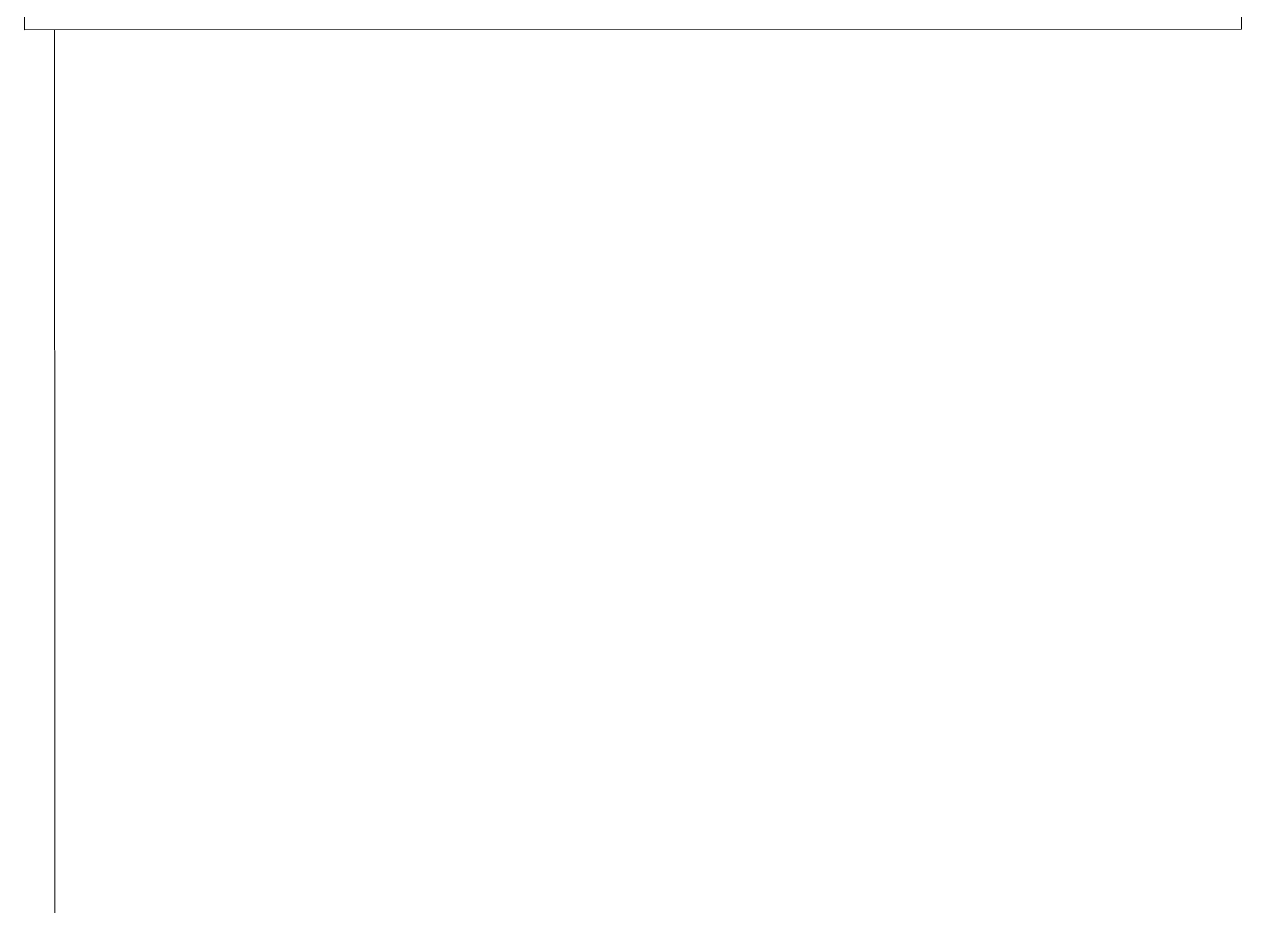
# Model space of a CAD drawing. Header units: metres. Extents: x 6917732 to 8046551, y 3602874 to 4094271.
# Drawn here: x 7130537 to 7138873, y 3810616 to 3816654 of the extents above; entities that cross this region are included whole.
import ezdxf

# ---------------------------------------------------------------- set-up
doc = ezdxf.new("R2010")
doc.units = ezdxf.units.M
doc.header["$LTSCALE"] = 0.5
doc.header["$MEASUREMENT"] = 0
doc.linetypes.add('03000 - Plant Layout 1$0$CENTER2', pattern=[1.125, 0.75, -0.125, 0.125, -0.125])
doc.linetypes.add('HIDDEN2', pattern=[4.762499999999999, 3.175, -1.5875])
for name, color, linetype in [('CI-CEN', 1, '03000 - Plant Layout 1$0$CENTER2'), ('CI-FENCE', 4, 'FENCELINE1'), ('RD-TXT', 7, 'CONTINUOUS')]:
    doc.layers.add(name, color=color, linetype=linetype)
doc.layers.add('CI-PED-FOOTPATH', color=44, linetype='CONTINUOUS', lineweight=0)
doc.layers.get('CI-CEN').off()
doc.linetypes.add('FENCELINE1', pattern='A,6.35,-2.54,[133,ltypeshp.shx,S=2.54,R=0,X=-2.54,Y=0],-2.54,25.4', length=36.83)

# ---------------------------------------------------------------- blocks, each defined once
blk = doc.blocks.new('sdsxdc')
at = {"layer": 'CI-FENCE', "color": 15, "lineweight": 0, "extrusion": (0.007640920335774551, -0.02019141982640698, 0.9997669342910958), "elevation": -22756.62040694565}
blk.add_lwpolyline([(8016895.589982308, 1037331.492527214), (8019998.660447287, 1045546.183369534)], dxfattribs=at)
at = {"layer": 'CI-PED-FOOTPATH', "color": 15, "lineweight": 0, "extrusion": (0.007640920335774551, -0.02019141982640698, 0.9997669342910958), "elevation": -22756.62040702971}
blk.add_lwpolyline([(8020653.777846693, 1047861.565626898), (8019806.561688513, 1045618.747972402), (8027603.802627085, 1042673.368753035), (8028097.643953907, 1043980.704591265)], dxfattribs=at)
blk = doc.blocks.new('A$C65520D9C')
at = {"layer": 'CI-CEN', "color": 8, "linetype": 'HIDDEN2', "lineweight": 0, "ltscale": 2000}
blk.add_blockref('sdsxdc', (-7494655.575114666, -4067566.219431999, -33.1896701657006), dxfattribs=at)
blk = doc.blocks.new('A$C021B369C')
at = {"layer": 'RD-TXT', "color": 2}
blk.add_blockref('A$C65520D9C', (0, 0), dxfattribs=at)

msp = doc.modelspace()

# ---------------------------------------------------------------- block references
at = {"layer": 'RD-TXT', "color": 2, "lineweight": -3}
msp.add_blockref('A$C021B369C', (7494655.577469633, 4067566.219431999, 32.91900027009051), dxfattribs=at)

doc.saveas('drawing.dxf')
